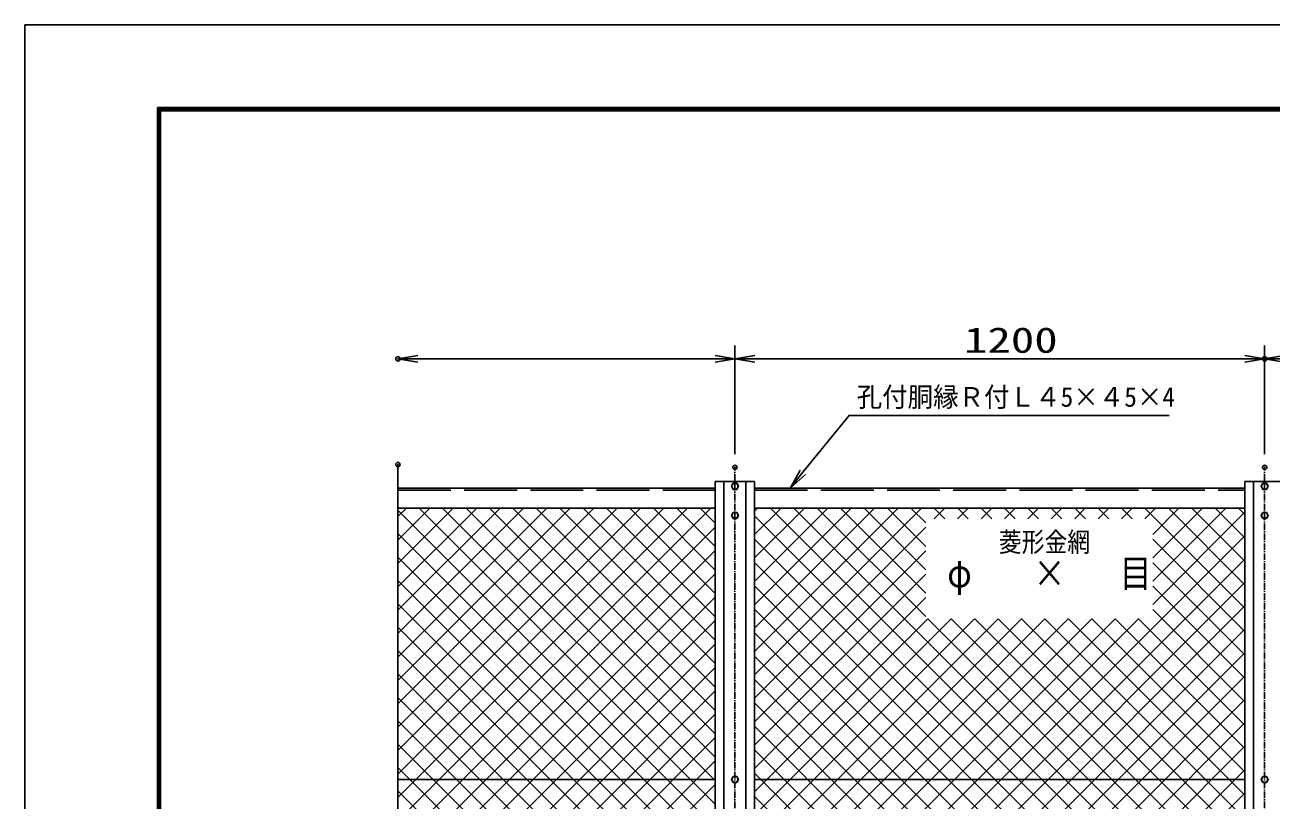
# Model space of a CAD drawing. Units: millimetres, scale not verified. Extents: x -4455 to 4455, y -3150 to 3150.
# Drawn here: x -4455 to -1632, y 1393 to 3150 of the extents above; entities that cross this region are included whole.
import ezdxf
from ezdxf.enums import TextEntityAlignment as Align

# ---------------------------------------------------------------- set-up
doc = ezdxf.new("R2010")
doc.units = ezdxf.units.MM
doc.header["$LTSCALE"] = 20
doc.header["$PDMODE"] = 32
doc.header["$PDSIZE"] = 10
doc.linetypes.add('DASHED', pattern=[7.5, 6, -1.5])
doc.linetypes.add('USER1', pattern=[1.125, 0.75, -0.125, 0.125, -0.125])
for name, color, linetype, lineweight in [('0-0_1', 7, 'Continuous', 25), ('0-1_2', 7, 'Continuous', 25), ('0-2_0', 4, 'Continuous', 25), ('0-4_EXTCNT-LMEC0', 2, 'Continuous', 25), ('0-6_EXTCNT-L', 1, 'Continuous', 25), ('0-7_WAKU', 7, 'Continuous', 25)]:
    doc.layers.add(name, color=color, linetype=linetype, lineweight=lineweight)
doc.layers.add('0-5_DEFPOINTS', color=7, linetype='Continuous')
doc.styles.add('ＭＳ ゴシック', font='')
doc.styles.get('ＭＳ ゴシック').set_extended_font_data('MS Gothic')

# ---------------------------------------------------------------- blocks, each defined once
blk = doc.blocks.new('DARROWS')
at = {"layer": '0-2_0', "color": 2}
blk.add_line((0, 0), (-19.982, 0), dxfattribs=at)
blk.add_lwpolyline([(-20, -3.333), (0, 0), (-20, 3.333)], dxfattribs=at)
blk = doc.blocks.new('X32')
at = {"layer": '0-2_0'}
for p, q in [((23718.6, 87358.2), (37893.8, 101533.4)), ((23718.6, 88418.9), (36833.1, 101533.4)), ((23718.6, 89479.5), (35772.5, 101533.4)), ((23718.6, 90540.2), (34711.8, 101533.4)), ((23718.6, 91600.8), (33651.2, 101533.4)), ((23718.6, 92661.5), (32590.5, 101533.4)), ((23718.6, 93722.2), (31529.8, 101533.4)), ((23718.6, 94782.8), (30469.2, 101533.4)), ((23718.6, 95843.5), (29408.5, 101533.4)), ((23718.6, 96904.1), (28347.9, 101533.4)), ((23718.6, 97964.8), (27287.2, 101533.4)), ((23718.6, 99025.5), (26226.5, 101533.4)), ((23718.6, 100086.1), (25165.9, 101533.4)), ((23718.6, 101146.8), (24105.2, 101533.4)), ((38098.6, 87059.3), (23718.6, 101439.3)), ((38098.6, 88120), (24685.1, 101533.4)), ((38098.6, 89180.7), (25745.8, 101533.4)), ((38098.6, 90241.3), (26806.5, 101533.4)), ((38098.6, 91302), (27867.1, 101533.4)), ((38098.6, 92362.6), (28927.8, 101533.4)), ((38098.6, 93423.3), (29988.4, 101533.4)), ((38098.6, 94484), (31049.1, 101533.4)), ((38098.6, 95544.6), (32109.8, 101533.4)), ((38098.6, 96605.3), (33170.4, 101533.4)), ((38098.6, 97665.9), (34231.1, 101533.4)), ((38098.6, 98726.6), (35291.7, 101533.4)), ((38098.6, 99787.3), (36352.4, 101533.4)), ((38098.6, 100847.9), (37413.1, 101533.4)), ((39878.6, 93972.2), (47439.7, 101533.4)), ((39878.6, 95032.9), (46379.1, 101533.4)), ((39878.6, 96093.6), (45318.4, 101533.4)), ((39878.6, 97154.2), (44257.8, 101533.4)), ((39878.6, 98214.9), (43197.1, 101533.4)), ((39878.6, 99275.5), (42136.4, 101533.4)), ((39878.6, 100336.2), (41075.8, 101533.4)), ((39878.6, 101396.9), (40015.1, 101533.4)), ((62098.6, 78969.2), (39878.6, 101189.2)), ((62098.6, 80029.9), (40595.1, 101533.4)), ((62098.6, 81090.6), (41655.7, 101533.4)), ((47630.7, 96619.1), (42716.4, 101533.4)), ((47630.7, 97679.8), (43777, 101533.4)), ((47630.7, 98740.4), (44837.7, 101533.4)), ((47630.7, 99801.1), (45898.4, 101533.4)), ((47630.7, 100861.8), (46959, 101533.4)), ((48019, 101052), (48500.4, 101533.4)), ((48501, 101052), (48019.7, 101533.4)), ((49079.7, 101052), (49561.1, 101533.4)), ((49561.7, 101052), (49080.3, 101533.4)), ((50140.4, 101052), (50621.7, 101533.4)), ((50622.4, 101052), (50141, 101533.4)), ((51201, 101052), (51682.4, 101533.4)), ((51683, 101052), (51201.7, 101533.4)), ((52261.7, 101052), (52743, 101533.4)), ((52743.7, 101052), (52262.3, 101533.4)), ((53322.3, 101052), (53803.7, 101533.4)), ((53804.3, 101052), (53323, 101533.4)), ((54383, 101052), (54864.4, 101533.4)), ((54865, 101052), (54383.6, 101533.4)), ((55443.7, 101052), (55925, 101533.4)), ((55925.7, 101052), (55444.3, 101533.4)), ((56504.3, 101052), (56985.7, 101533.4)), ((56986.3, 101052), (56505, 101533.4)), ((57565, 101052), (58046.3, 101533.4)), ((62098.6, 97000.5), (57565.6, 101533.4)), ((57919.2, 98224.3), (61228.3, 101533.4)), ((57919.2, 99284.9), (60167.7, 101533.4)), ((57919.2, 100345.6), (59107, 101533.4)), ((57919.2, 97163.6), (62098.6, 101343)), ((62098.6, 98061.1), (58626.3, 101533.4)), ((62098.6, 99121.8), (59686.9, 101533.4)), ((62098.6, 100182.4), (60747.6, 101533.4)), ((62098.6, 101243.1), (61808.3, 101533.4)), ((23718.6, 86297.5), (38098.6, 100677.5)), ((39878.6, 92911.6), (47630.7, 100663.7)), ((38098.6, 85998.7), (23718.6, 100378.6)), ((39878.6, 78062.3), (62098.6, 100282.3)), ((62098.6, 77908.6), (39878.6, 100128.6)), ((62098.6, 95939.8), (57919.2, 100119.2)), ((23718.6, 85236.9), (38098.6, 99616.9)), ((39878.6, 91850.9), (47630.7, 99603)), ((38098.6, 84938), (23718.6, 99318)), ((39878.6, 77001.7), (62098.6, 99221.7)), ((62098.6, 76847.9), (39878.6, 99067.9)), ((62098.6, 94879.1), (57919.2, 99058.5)), ((23718.6, 84176.2), (38098.6, 98556.2)), ((38098.6, 83877.4), (23718.6, 98257.3)), ((39878.6, 90790.3), (47630.7, 98542.3)), ((39878.6, 75941), (62098.6, 98161)), ((62098.6, 75787.3), (39878.6, 98007.2)), ((62098.6, 93818.5), (57919.2, 97997.9)), ((23718.6, 83115.6), (38098.6, 97495.5)), ((38098.6, 82816.7), (23718.6, 97196.7)), ((39878.6, 89729.6), (47630.7, 97481.7)), ((39878.6, 74880.4), (62098.6, 97100.4)), ((62098.6, 74726.6), (39878.6, 96946.6)), ((62098.6, 92757.8), (57919.2, 96937.2)), ((23718.6, 82054.9), (38098.6, 96434.9)), ((38098.6, 81756), (23718.6, 96136)), ((39878.6, 79123), (57274.1, 96518.5)), ((39878.6, 80183.7), (56213.4, 96518.5)), ((39878.6, 81244.3), (55152.7, 96518.5)), ((39878.6, 82305), (54092.1, 96518.5)), ((39878.6, 83365.6), (53031.4, 96518.5)), ((39878.6, 84426.3), (51970.8, 96518.5)), ((39878.6, 85487), (50910.1, 96518.5)), ((39878.6, 86547.6), (49849.4, 96518.5)), ((39878.6, 87608.3), (48788.8, 96518.5)), ((39878.6, 88668.9), (47728.1, 96518.5)), ((39878.6, 73819.7), (62098.6, 96039.7)), ((62098.6, 82151.2), (47731.3, 96518.5)), ((62098.6, 83211.9), (48792, 96518.5)), ((62098.6, 84272.5), (49852.6, 96518.5)), ((62098.6, 85333.2), (50913.3, 96518.5)), ((62098.6, 86393.9), (51973.9, 96518.5)), ((62098.6, 87454.5), (53034.6, 96518.5)), ((62098.6, 88515.2), (54095.3, 96518.5)), ((62098.6, 89575.8), (55155.9, 96518.5)), ((62098.6, 90636.5), (56216.6, 96518.5)), ((62098.6, 91697.2), (57277.2, 96518.5)), ((62098.6, 73665.9), (39878.6, 95885.9)), ((23718.6, 80994.2), (38098.6, 95374.2)), ((38098.6, 80695.4), (23718.6, 95075.3)), ((39878.6, 72759), (62098.6, 94979)), ((23718.6, 79933.6), (38098.6, 94313.6)), ((59432.2, 75271.6), (39878.6, 94825.3)), ((38098.6, 79634.7), (23718.6, 94014.7)), ((39878.6, 71698.4), (62098.6, 93918.4)), ((58371.6, 75271.6), (39878.6, 93764.6)), ((23718.6, 78872.9), (38098.6, 93252.9)), ((38098.6, 78574.1), (23718.6, 92954)), ((39878.6, 70637.7), (62098.6, 92857.7)), ((57310.9, 75271.6), (39878.6, 92703.9)), ((23718.6, 77812.3), (38098.6, 92192.2)), ((38098.6, 77513.4), (23718.6, 91893.4)), ((39878.6, 69577.1), (62098.6, 91797.1)), ((56250.3, 75271.6), (39878.6, 91643.3)), ((23718.6, 76751.6), (38098.6, 91131.6)), ((38098.6, 76452.7), (23718.6, 90832.7)), ((39878.6, 68516.4), (62098.6, 90736.4)), ((55189.6, 75271.6), (39878.6, 90582.6)), ((23718.6, 75690.9), (38098.6, 90070.9)), ((38098.6, 75392.1), (23718.6, 89772)), ((39878.6, 67455.7), (62098.6, 89675.7)), ((54128.9, 75271.6), (39878.6, 89522)), ((23718.6, 74630.3), (38098.6, 89010.3)), ((38098.6, 74331.4), (23718.6, 88711.4)), ((39878.6, 66395.1), (62098.6, 88615.1)), ((53451.8, 74888.1), (39878.6, 88461.3))]:
    blk.add_line(p, q, dxfattribs=at)

msp = doc.modelspace()

# ---------------------------------------------------------------- linework, layer by layer
at = {"layer": '0-0_1', "color": 4}
for p, q in [((-3610.08, 2153.56), (-3610.08, 2085.21)), ((-3610.08, 2085.21), (-3610.08, 430.15))]:
    msp.add_line(p, q, dxfattribs=at)
at = {"layer": '0-0_1', "color": 4, "linetype": 'USER1'}
for p, q in [((-2846.58, -155.15), (-2846.58, 2147.17)), ((-1646.58, -155.15), (-1646.58, 2147.17))]:
    msp.add_line(p, q, dxfattribs=at)
at = {"layer": '0-0_1'}
for p, q in [((-3610.08, 2099.85), (-2891.08, 2099.85)), ((-2891.08, 2114.85), (-2891.08, -155.15)), ((-2871.58, 2114.85), (-2871.58, -155.15)), ((-2821.58, -155.15), (-2821.58, 2114.85)), ((-2802.08, -155.15), (-2802.08, 2114.85)), ((-2802.08, 2099.85), (-1691.08, 2099.85)), ((-1691.08, 2114.85), (-1691.08, -155.15)), ((-1671.58, 2114.85), (-1671.58, -155.15)), ((-3610.08, 2054.85), (-2891.08, 2054.85)), ((-2802.08, 2054.85), (-1691.08, 2054.85)), ((-2891.08, 1439.85), (-3610.08, 1439.85)), ((-1691.08, 1439.85), (-2802.08, 1439.85))]:
    msp.add_line(p, q, dxfattribs=at)
at = {"layer": '0-0_1', "linetype": 'DASHED'}
for p, q in [((-3610.08, 2095.85), (-2891.08, 2095.85)), ((-2802.08, 2095.85), (-1691.08, 2095.85))]:
    msp.add_line(p, q, dxfattribs=at)
at = {"layer": '0-1_2'}
for p, q in [((-2850.58, 2111.28), (-2854.58, 2104.35)), ((-2854.58, 2104.35), (-2850.58, 2097.42)), ((-2842.58, 2111.28), (-2850.58, 2111.28)), ((-2850.58, 2097.42), (-2842.58, 2097.42)), ((-2850.58, 2045.27), (-2854.58, 2038.34)), ((-2854.58, 2038.34), (-2850.58, 2031.41)), ((-2842.58, 2045.27), (-2850.58, 2045.27)), ((-1642.58, 2045.27), (-1650.58, 2045.27)), ((-1638.58, 2038.34), (-1642.58, 2045.27)), ((-1642.58, 2031.41), (-1638.58, 2038.34)), ((-2850.58, 2031.41), (-2842.58, 2031.41)), ((-1650.58, 2031.41), (-1642.58, 2031.41)), ((-2842.58, 1446.78), (-2850.58, 1446.78)), ((-2838.58, 1439.85), (-2842.58, 1446.78)), ((-2842.58, 1432.92), (-2838.58, 1439.85)), ((-1650.58, 1446.78), (-1654.58, 1439.85)), ((-1654.58, 1439.85), (-1650.58, 1432.92)), ((-1642.58, 1446.78), (-1650.58, 1446.78)), ((-2850.58, 1432.92), (-2842.58, 1432.92)), ((-1650.58, 1432.92), (-1642.58, 1432.92))]:
    msp.add_line(p, q, dxfattribs=at)
for points in [[(-2842.58, 2097.42), (-2838.58, 2104.35), (-2842.58, 2111.28)], [(-2842.58, 2031.41), (-2838.58, 2038.34), (-2842.58, 2045.27)], [(-1650.58, 2045.27), (-1654.58, 2038.34), (-1650.58, 2031.41)], [(-2850.58, 1446.78), (-2854.58, 1439.85), (-2850.58, 1432.92)], [(-1642.58, 1432.92), (-1638.58, 1439.85), (-1642.58, 1446.78)]]:
    msp.add_lwpolyline(points, dxfattribs=at)
msp.add_lwpolyline([(-1638.58, 2104.35), (-1642.58, 2111.28), (-1650.58, 2111.28), (-1654.58, 2104.35), (-1650.58, 2097.42), (-1642.58, 2097.42)], close=True, dxfattribs=at)
for centre in [(-2846.58, 2104.35), (-1646.58, 2104.35), (-2846.58, 2038.34), (-1646.58, 2038.34), (-2846.58, 1439.85), (-1646.58, 1439.85)]:
    msp.add_circle(centre, 6.93, dxfattribs=at)
at = {"layer": '0-2_0', "color": 1}
for p, q in [((-2846.58, 2177.17), (-2846.58, 2423.18)), ((-1646.58, 2177.17), (-1646.58, 2423.18))]:
    msp.add_line(p, q, dxfattribs=at)
at = {"layer": '0-2_0', "color": 2}
msp.add_line((-2801.58, 2393.18), (-1691.58, 2393.18), dxfattribs=at)
at = {"layer": '0-2_0', "color": 7}
for p, q in [((-2891.08, 2114.85), (-2802.08, 2114.85)), ((-1691.08, 2114.85), (-1602.08, 2114.85))]:
    msp.add_line(p, q, dxfattribs=at)
at = {"layer": '0-4_EXTCNT-LMEC0'}
msp.add_lwpolyline([(-2692.67, 2136.13), (-2588.01, 2265.18), (-1863.01, 2265.18)], dxfattribs=at)
at = {"layer": '0-5_DEFPOINTS'}
for p in [(-3610.08, 2393.18), (-1646.58, 2393.18), (-3610.08, 2153.56), (-2846.58, 2147.17), (-1646.58, 2147.17)]:
    msp.add_point(p, dxfattribs=at)
at = {"layer": '0-6_EXTCNT-L'}
for p, q in [((-2846.58, 2177.17), (-2846.58, 2423.18)), ((-1646.58, 2177.17), (-1646.58, 2423.18))]:
    msp.add_line(p, q, dxfattribs=at)
at = {"layer": '0-6_EXTCNT-L', "color": 2}
msp.add_line((-2891.58, 2393.18), (-3565.08, 2393.18), dxfattribs=at)
at = {"layer": '0-7_WAKU', "color": 3}
msp.add_lwpolyline([(-4455.06, 3150.11), (4454.94, 3150.11), (4454.94, -3149.89), (-4455.06, -3149.89)], close=True, dxfattribs=at)
at = {"layer": '0-7_WAKU'}
for points in [[(-4155.06, 2962.61), (4154.94, 2962.61), (4154.94, -2962.39), (-4155.06, -2962.39)], [(-4153.18, 2960.74), (4153.07, 2960.74), (4153.07, -2960.51), (-4153.18, -2960.51)], [(-4151.31, 2958.86), (4151.19, 2958.86), (4151.19, -2958.64), (-4151.31, -2958.64)], [(-4149.43, 2956.99), (4149.32, 2956.99), (4149.32, -2956.76), (-4149.43, -2956.76)], [(-4147.56, 2955.11), (4147.44, 2955.11), (4147.44, -2954.89), (-4147.56, -2954.89)]]:
    msp.add_lwpolyline(points, close=True, dxfattribs=at)

# ---------------------------------------------------------------- block references
at = {"layer": '0-2_0', "xscale": 2.25, "yscale": 2.25, "rotation": 180}
msp.add_blockref('DARROWS', (-2846.58, 2393.18), dxfattribs=at)
at = {"layer": '0-2_0', "xscale": 2.25, "yscale": 2.25}
msp.add_blockref('DARROWS', (-1646.58, 2393.18), dxfattribs=at)
at = {"layer": '0-4_EXTCNT-LMEC0', "xscale": 2.25, "yscale": 2.25, "rotation": 230.95879}
msp.add_blockref('DARROWS', (-2721.01, 2101.18), dxfattribs=at)
at = {"layer": '0-6_EXTCNT-L', "xscale": 2.25, "yscale": 2.25, "rotation": 180}
for p in [(-3610.08, 2393.18), (-1646.58, 2393.18)]:
    msp.add_blockref('DARROWS', p, dxfattribs=at)
at = {"layer": '0-6_EXTCNT-L'}
for name, p, xscale, yscale in [('DARROWS', (-2846.58, 2393.18), 2.25, 2.25), ('X32', (-4796.01, -3021.82), 0.05, 0.05)]:
    msp.add_blockref(name, p, dxfattribs=dict(at, xscale=xscale, yscale=yscale))

# ---------------------------------------------------------------- texts
at = {"layer": '0-0_1', "color": 4, "style": 'ＭＳ ゴシック'}
for s, height, width, p in [('孔付胴縁Ｒ付Ｌ４5×４5×4', 44.57, 0.95, (-2570.88, 2271.28)), ('菱形金網', 44.57, 0.85, (-2248.58, 1942.58)), ('φ', 63.2, 0.85, (-2365.58, 1856.51)), ('×', 63.2, 0.85, (-2170.58, 1856.51)), ('目', 63.2, 0.85, (-1975.58, 1856.51))]:
    msp.add_text(s, height=height, dxfattribs=dict(at, width=width)).set_placement(p, align=Align.BOTTOM_LEFT)
at = {"layer": '0-2_0', "color": 3, "style": 'ＭＳ ゴシック', "width": 1.35}
msp.add_text('1200', height=57.77, dxfattribs=at).set_placement((-2327.58, 2389.58), align=Align.BOTTOM_LEFT)

doc.saveas('drawing.dxf')
